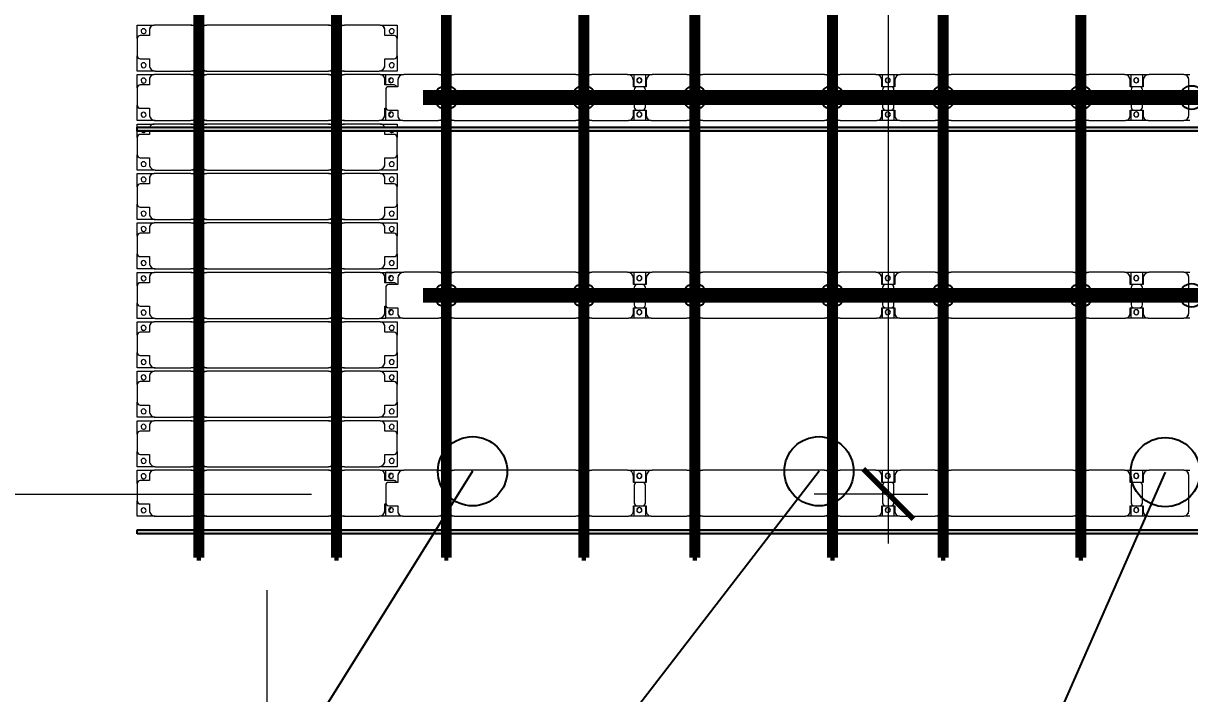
# Model space of a CAD drawing. Header units: millimetres. Extents: x 312848 to 517332, y -142134 to -35114.
# Drawn here: x 323382 to 335165, y -135356 to -128578 of the extents above; entities that cross this region are included whole.
import ezdxf

# ---------------------------------------------------------------- set-up
doc = ezdxf.new("R2010")
doc.units = ezdxf.units.MM
for name, color, linetype, lineweight in [('A-ANNO-DIMS', 211, 'Continuous', 9), ('A-ANNO-DIMS-500', 211, 'Continuous', 9), ('A-GENM', 13, 'Continuous', 9), ('S-BEAM', 12, 'Continuous', 9)]:
    doc.layers.add(name, color=color, linetype=linetype, lineweight=lineweight)
for name, color, linetype in [('GC-BICH NEO', 6, 'Continuous'), ('GC-DAY NEO', 5, 'Continuous'), ('GC-HOP 40x60 GIA CUONG', 1, 'Continuous')]:
    doc.layers.add(name, color=color, linetype=linetype)
doc.styles.add('Trebuchet MS', font='trebuc.ttf', dxfattribs={"width": 0.8, "height": 1500})
doc.dimstyles.new('Arc_Length_-_3mm_Trebuchet_MS_3', dxfattribs={"dimscale": 304.8, "dimtxt": 1546.42636, "dimasz": 1.64042, "dimexe": 2.46063, "dimexo": 2.46063, "dimgap": 0.492126, "dimtad": 1, "dimdec": 0, "dimrnd": 10, "dimzin": 0, "dimdsep": 46, "dimtxsty": 'Trebuchet MS', "dimblk1": 'OBLIQUE', "dimblk2": 'OBLIQUE', "dimsah": 1, "dimcen": 0.09, "dimdle": 1.64042, "dimazin": 0, "dimtfac": 1, "dimtdec": 4, "dimtix": 1, "dimtmove": 0, "dimatfit": 3, "dimfxl": 1, "dimtvp": 1, "dimtfill": 1, "dimtolj": 1, "dimtzin": 0, "dimarcsym": 2})

# ---------------------------------------------------------------- blocks, each defined once
blk = doc.blocks.new('Dai phao do pin - DẢI PHAO ĐỠ PIN-67477-KHUNG KẾT CẤU BÈ PIN 3')
at = {"layer": 'A-GENM', "color": 7}
for p, q in [((-1312, 242), (-1130, 242)), ((-1312, 137), (-1312, 242)), ((-780, 242), (-1130, 242)), ((-780, 242), (-720, 242)), ((-680, 242), (-620, 242)), ((610, 242), (-620, 242)), ((610, 242), (670, 242)), ((710, 242), (770, 242)), ((1130, 242), (770, 242)), ((1130, 242), (1312, 242)), ((1198, 242), (1380, 242)), ((1198, 118), (1198, 242)), ((1312, 242), (1312, 118)), ((1730, 242), (1380, 242)), ((1730, 242), (1790, 242)), ((1830, 242), (1890, 242)), ((3120, 242), (1890, 242)), ((3120, 242), (3180, 242)), ((3220, 242), (3280, 242)), ((3640, 242), (3280, 242)), ((3640, 242), (3822, 242)), ((3708, 242), (3890, 242)), ((3708, 118), (3708, 242)), ((3822, 242), (3822, 118)), ((4240, 242), (3890, 242)), ((4240, 242), (4300, 242)), ((4340, 242), (4400, 242)), ((5630, 242), (4400, 242)), ((5630, 242), (5690, 242)), ((5730, 242), (5790, 242)), ((6150, 242), (5790, 242)), ((6150, 242), (6332, 242)), ((6218, 242), (6400, 242)), ((6218, 118), (6218, 242)), ((6332, 242), (6332, 118)), ((6750, 242), (6400, 242)), ((6750, 242), (6810, 242)), ((-1190, 118), (-1282, 118)), ((-1190, 182), (-1190, 118)), ((-730, -173), (-730, 192)), ((-670, 192), (-670, -173)), ((660, -173), (660, 192)), ((720, 192), (720, -173)), ((1190, 118), (1190, 182)), ((1282, 118), (1190, 118)), ((1320, 118), (1228, 118)), ((1320, 182), (1320, 118)), ((1780, -173), (1780, 192)), ((1840, 192), (1840, -173)), ((3170, -173), (3170, 192)), ((3230, 192), (3230, -173)), ((3700, 118), (3700, 182)), ((3792, 118), (3700, 118)), ((3830, 118), (3738, 118)), ((3830, 182), (3830, 118)), ((4290, -173), (4290, 192)), ((4350, 192), (4350, -173)), ((5680, -173), (5680, 192)), ((5740, 192), (5740, -173)), ((6210, 118), (6210, 182)), ((6302, 118), (6210, 118)), ((6340, 118), (6248, 118)), ((6340, 182), (6340, 118)), ((6800, -173), (6800, 192)), ((-1312, 88), (-1312, -88)), ((1198, 88), (1198, -88)), ((1312, -88), (1312, 88)), ((3708, 88), (3708, -88)), ((3822, -88), (3822, 88)), ((6218, 88), (6218, -88)), ((6332, -88), (6332, 88)), ((-1312, -223), (-1312, -100)), ((-1140, -223), (-1312, -223)), ((-1282, -118), (-1190, -118)), ((-1190, -118), (-1190, -173)), ((-1140, -223), (-780, -223)), ((-720, -223), (-780, -223)), ((-620, -223), (-680, -223)), ((-620, -223), (610, -223)), ((670, -223), (610, -223)), ((770, -223), (710, -223)), ((770, -223), (1140, -223)), ((1312, -223), (1140, -223)), ((1190, -173), (1190, -118)), ((1190, -118), (1282, -118)), ((1198, -223), (1198, -118)), ((1370, -223), (1198, -223)), ((1228, -118), (1320, -118)), ((1312, -118), (1312, -223)), ((1320, -118), (1320, -173)), ((1370, -223), (1730, -223)), ((1790, -223), (1730, -223)), ((1890, -223), (1830, -223)), ((1890, -223), (3120, -223)), ((3180, -223), (3120, -223)), ((3280, -223), (3220, -223)), ((3280, -223), (3650, -223)), ((3822, -223), (3650, -223)), ((3700, -173), (3700, -118)), ((3700, -118), (3792, -118)), ((3708, -223), (3708, -118)), ((3880, -223), (3708, -223)), ((3738, -118), (3830, -118)), ((3822, -118), (3822, -223)), ((3830, -118), (3830, -173)), ((3880, -223), (4240, -223)), ((4300, -223), (4240, -223)), ((4400, -223), (4340, -223)), ((4400, -223), (5630, -223)), ((5690, -223), (5630, -223)), ((5790, -223), (5730, -223)), ((5790, -223), (6160, -223)), ((6332, -223), (6160, -223)), ((6210, -173), (6210, -118)), ((6210, -118), (6302, -118)), ((6218, -223), (6218, -118)), ((6390, -223), (6218, -223)), ((6248, -118), (6340, -118)), ((6332, -118), (6332, -223)), ((6340, -118), (6340, -173)), ((6390, -223), (6750, -223)), ((6810, -223), (6750, -223))]:
    blk.add_line(p, q, dxfattribs=at)
for centre, radius, start, end in [((-1130, 182), 60, 90, 180), ((-780, 192), 50, 360, 90), ((-620, 192), 50, 90, 180), ((-620, 192), 50, 105, 180), ((610, 192), 50, 360, 90), ((610, 192), 50, 15, 90), ((770, 192), 50, 90, 180), ((1130, 182), 60, 360, 90), ((1380, 182), 60, 90, 180), ((1730, 192), 50, 360, 90), ((1890, 192), 50, 90, 180), ((1890, 192), 50, 105, 180), ((3120, 192), 50, 360, 90), ((3120, 192), 50, 15, 90), ((3280, 192), 50, 90, 180), ((3640, 182), 60, 360, 90), ((3890, 182), 60, 90, 180), ((4240, 192), 50, 360, 90), ((4400, 192), 50, 90, 180), ((4400, 192), 50, 105, 180), ((5630, 192), 50, 360, 90), ((5630, 192), 50, 15, 90), ((5790, 192), 50, 90, 180), ((6150, 182), 60, 0, 90), ((6400, 182), 60, 90, 180), ((6750, 192), 50, 360, 90), ((-1282, 88), 30, 90, 180), ((-1259, 183), 25, 0, 180), ((-1259, 183), 25, 180, 360), ((-1130, 182), 60, 150, 180), ((-780, 192), 50, 360, 45), ((770, 192), 50, 135, 180), ((1130, 182), 60, 360, 30), ((1228, 88), 30, 90, 180), ((1249, 183), 25, 360, 180), ((1249, 183), 25, 180, 0), ((1251, 183), 25, 0, 180), ((1251, 183), 25, 180, 0), ((1282, 88), 30, 360, 90), ((1380, 182), 60, 150, 180), ((1730, 192), 50, 360, 45), ((3280, 192), 50, 139.8292, 180), ((3640, 182), 60, 360, 30), ((3738, 88), 30, 90, 180), ((3759, 183), 25, 360, 180), ((3759, 183), 25, 180, 0), ((3761, 183), 25, 0, 180), ((3761, 183), 25, 180, 0), ((3792, 88), 30, 360, 90), ((3890, 182), 60, 150, 180), ((4240, 192), 50, 360, 45), ((5790, 192), 50, 135, 180), ((6150, 182), 60, 0, 30), ((6248, 88), 30, 90, 180), ((6269, 183), 25, 0, 180), ((6269, 183), 25, 180, 360), ((6271, 183), 25, 0, 180), ((6271, 183), 25, 180, 360), ((6302, 88), 30, 360, 90), ((6400, 182), 60, 150, 180), ((6750, 192), 50, 360, 45), ((-1282, -88), 30, 180, 270), ((-1282, -88), 30, 210, 240), ((1228, -88), 30, 180, 270), ((1282, -88), 30, 270, 360), ((3738, -88), 30, 180, 270), ((3792, -88), 30, 270, 360), ((6248, -88), 30, 180, 270), ((6302, -88), 30, 270, 360), ((-1259, -162), 25, 0, 180), ((-1259, -162), 25, 180, 0), ((-1140, -173), 50, 180, 270), ((-1140, -173), 50, 180, 225), ((-780, -173), 50, 270, 360), ((-780, -173), 50, 315, 360), ((-620, -173), 50, 180, 270), ((-620, -173), 50, 180, 270), ((610, -173), 50, 270, 360), ((610, -173), 50, 285, 360), ((770, -173), 50, 180, 270), ((770, -173), 50, 180, 225), ((1140, -173), 50, 270, 360), ((1140, -173), 50, 315, 360), ((1249, -162), 25, 360, 180), ((1249, -162), 25, 180, 360), ((1251, -162), 25, 0, 180), ((1251, -162), 25, 180, 0), ((1370, -173), 50, 180, 270), ((1370, -173), 50, 180, 225), ((1730, -173), 50, 270, 360), ((1730, -173), 50, 315, 360), ((1890, -173), 50, 180, 270), ((1890, -173), 50, 180, 270), ((3120, -173), 50, 270, 360), ((3120, -173), 50, 285, 360), ((3280, -173), 50, 180, 270), ((3280, -173), 50, 180, 220.1708), ((3650, -173), 50, 270, 360), ((3650, -173), 50, 315, 360), ((3759, -162), 25, 0, 180), ((3759, -162), 25, 180, 0), ((3761, -162), 25, 360, 180), ((3761, -162), 25, 180, 0), ((3880, -173), 50, 180, 270), ((3880, -173), 50, 180, 225), ((4240, -173), 50, 270, 360), ((4240, -173), 50, 315, 360), ((4400, -173), 50, 180, 270), ((4400, -173), 50, 180, 270), ((5630, -173), 50, 270, 360), ((5630, -173), 50, 285, 360), ((5790, -173), 50, 180, 270), ((5790, -173), 50, 180, 225), ((6160, -173), 50, 270, 360), ((6160, -173), 50, 315, 360), ((6269, -162), 25, 360, 180), ((6269, -162), 25, 180, 0), ((6271, -162), 25, 0, 180), ((6271, -162), 25, 180, 0), ((6390, -173), 50, 180, 270), ((6390, -173), 50, 180, 225), ((6750, -173), 50, 270, 360), ((6750, -173), 50, 315, 360)]:
    blk.add_arc(centre, radius, start, end, dxfattribs=at)
blk = doc.blocks.new('Dai phao do pin - DẢI PHAO ĐỠ PIN-V1-KHUNG KẾT CẤU BÈ PIN 3')
at = {"layer": 'A-GENM', "color": 7}
for p, q in [((-1312, 242), (-1130, 242)), ((-1312, 137), (-1312, 242)), ((-780, 242), (-1130, 242)), ((-780, 242), (-720, 242)), ((-680, 242), (-620, 242)), ((610, 242), (-620, 242)), ((610, 242), (670, 242)), ((710, 242), (770, 242)), ((1130, 242), (770, 242)), ((1130, 242), (1312, 242)), ((1198, 242), (1380, 242)), ((1198, 118), (1198, 242)), ((1312, 242), (1312, 118)), ((1730, 242), (1380, 242)), ((1730, 242), (1790, 242)), ((1830, 242), (1890, 242)), ((3120, 242), (1890, 242)), ((3120, 242), (3180, 242)), ((3220, 242), (3280, 242)), ((3640, 242), (3280, 242)), ((3640, 242), (3822, 242)), ((3708, 242), (3890, 242)), ((3708, 118), (3708, 242)), ((3822, 242), (3822, 118)), ((4240, 242), (3890, 242)), ((4240, 242), (4300, 242)), ((4340, 242), (4400, 242)), ((5630, 242), (4400, 242)), ((5630, 242), (5690, 242)), ((5730, 242), (5790, 242)), ((6150, 242), (5790, 242)), ((6150, 242), (6332, 242)), ((6218, 242), (6400, 242)), ((6218, 118), (6218, 242)), ((6332, 242), (6332, 118)), ((6750, 242), (6400, 242)), ((6750, 242), (6810, 242)), ((-1190, 118), (-1282, 118)), ((-1190, 182), (-1190, 118)), ((-730, -173), (-730, 192)), ((-670, 192), (-670, -173)), ((660, -173), (660, 192)), ((720, 192), (720, -173)), ((1190, 118), (1190, 182)), ((1282, 118), (1190, 118)), ((1320, 118), (1228, 118)), ((1320, 182), (1320, 118)), ((1780, -173), (1780, 192)), ((1840, 192), (1840, -173)), ((3170, -173), (3170, 192)), ((3230, 192), (3230, -173)), ((3700, 118), (3700, 182)), ((3792, 118), (3700, 118)), ((3830, 118), (3738, 118)), ((3830, 182), (3830, 118)), ((4290, -173), (4290, 192)), ((4350, 192), (4350, -173)), ((5680, -173), (5680, 192)), ((5740, 192), (5740, -173)), ((6210, 118), (6210, 182)), ((6302, 118), (6210, 118)), ((6340, 118), (6248, 118)), ((6340, 182), (6340, 118)), ((6800, -173), (6800, 192)), ((-1312, 88), (-1312, -88)), ((1198, 88), (1198, -88)), ((1312, -88), (1312, 88)), ((3708, 88), (3708, -88)), ((3822, -88), (3822, 88)), ((6218, 88), (6218, -88)), ((6332, -88), (6332, 88)), ((-1312, -223), (-1312, -100)), ((-1140, -223), (-1312, -223)), ((-1282, -118), (-1190, -118)), ((-1190, -118), (-1190, -173)), ((-1140, -223), (-780, -223)), ((-720, -223), (-780, -223)), ((-620, -223), (-680, -223)), ((-620, -223), (610, -223)), ((670, -223), (610, -223)), ((770, -223), (710, -223)), ((770, -223), (1140, -223)), ((1312, -223), (1140, -223)), ((1190, -173), (1190, -118)), ((1190, -118), (1282, -118)), ((1198, -223), (1198, -118)), ((1370, -223), (1198, -223)), ((1228, -118), (1320, -118)), ((1312, -118), (1312, -223)), ((1320, -118), (1320, -173)), ((1370, -223), (1730, -223)), ((1790, -223), (1730, -223)), ((1890, -223), (1830, -223)), ((1890, -223), (3120, -223)), ((3180, -223), (3120, -223)), ((3280, -223), (3220, -223)), ((3280, -223), (3650, -223)), ((3822, -223), (3650, -223)), ((3700, -173), (3700, -118)), ((3700, -118), (3792, -118)), ((3708, -223), (3708, -118)), ((3880, -223), (3708, -223)), ((3738, -118), (3830, -118)), ((3822, -118), (3822, -223)), ((3830, -118), (3830, -173)), ((3880, -223), (4240, -223)), ((4300, -223), (4240, -223)), ((4400, -223), (4340, -223)), ((4400, -223), (5630, -223)), ((5690, -223), (5630, -223)), ((5790, -223), (5730, -223)), ((5790, -223), (6160, -223)), ((6332, -223), (6160, -223)), ((6210, -173), (6210, -118)), ((6210, -118), (6302, -118)), ((6218, -223), (6218, -118)), ((6390, -223), (6218, -223)), ((6248, -118), (6340, -118)), ((6332, -118), (6332, -223)), ((6340, -118), (6340, -173)), ((6390, -223), (6750, -223)), ((6810, -223), (6750, -223))]:
    blk.add_line(p, q, dxfattribs=at)
for centre, radius, start, end in [((-1130, 182), 60, 90, 180), ((-780, 192), 50, 360, 90), ((-620, 192), 50, 90, 180), ((-620, 192), 50, 105, 180), ((610, 192), 50, 360, 90), ((610, 192), 50, 15, 90), ((770, 192), 50, 90, 180), ((1130, 182), 60, 360, 90), ((1380, 182), 60, 90, 180), ((1730, 192), 50, 360, 90), ((1890, 192), 50, 90, 180), ((1890, 192), 50, 105, 180), ((3120, 192), 50, 360, 90), ((3120, 192), 50, 15, 90), ((3280, 192), 50, 90, 180), ((3640, 182), 60, 360, 90), ((3890, 182), 60, 90, 180), ((4240, 192), 50, 360, 90), ((4400, 192), 50, 90, 180), ((4400, 192), 50, 105, 180), ((5630, 192), 50, 360, 90), ((5630, 192), 50, 15, 90), ((5790, 192), 50, 90, 180), ((6150, 182), 60, 0, 90), ((6400, 182), 60, 90, 180), ((6750, 192), 50, 360, 90), ((-1282, 88), 30, 90, 180), ((-1259, 183), 25, 0, 180), ((-1259, 183), 25, 180, 360), ((-1130, 182), 60, 150, 180), ((-780, 192), 50, 360, 45), ((770, 192), 50, 135, 180), ((1130, 182), 60, 360, 30), ((1228, 88), 30, 90, 180), ((1249, 183), 25, 360, 180), ((1249, 183), 25, 180, 0), ((1251, 183), 25, 0, 180), ((1251, 183), 25, 180, 0), ((1282, 88), 30, 360, 90), ((1380, 182), 60, 150, 180), ((1730, 192), 50, 360, 45), ((3280, 192), 50, 139.8292, 180), ((3640, 182), 60, 360, 30), ((3738, 88), 30, 90, 180), ((3759, 183), 25, 360, 180), ((3759, 183), 25, 180, 0), ((3761, 183), 25, 0, 180), ((3761, 183), 25, 180, 0), ((3792, 88), 30, 360, 90), ((3890, 182), 60, 150, 180), ((4240, 192), 50, 360, 45), ((5790, 192), 50, 135, 180), ((6150, 182), 60, 0, 30), ((6248, 88), 30, 90, 180), ((6269, 183), 25, 0, 180), ((6269, 183), 25, 180, 360), ((6271, 183), 25, 0, 180), ((6271, 183), 25, 180, 360), ((6302, 88), 30, 360, 90), ((6400, 182), 60, 150, 180), ((6750, 192), 50, 360, 45), ((-1282, -88), 30, 180, 270), ((-1282, -88), 30, 210, 240), ((1228, -88), 30, 180, 270), ((1282, -88), 30, 270, 360), ((3738, -88), 30, 180, 270), ((3792, -88), 30, 270, 360), ((6248, -88), 30, 180, 270), ((6302, -88), 30, 270, 360), ((-1259, -162), 25, 0, 180), ((-1259, -162), 25, 180, 0), ((-1140, -173), 50, 180, 270), ((-1140, -173), 50, 180, 225), ((-780, -173), 50, 270, 360), ((-780, -173), 50, 315, 360), ((-620, -173), 50, 180, 270), ((-620, -173), 50, 180, 270), ((610, -173), 50, 270, 360), ((610, -173), 50, 285, 360), ((770, -173), 50, 180, 270), ((770, -173), 50, 180, 225), ((1140, -173), 50, 270, 360), ((1140, -173), 50, 315, 360), ((1249, -162), 25, 360, 180), ((1249, -162), 25, 180, 360), ((1251, -162), 25, 0, 180), ((1251, -162), 25, 180, 0), ((1370, -173), 50, 180, 270), ((1370, -173), 50, 180, 225), ((1730, -173), 50, 270, 360), ((1730, -173), 50, 315, 360), ((1890, -173), 50, 180, 270), ((1890, -173), 50, 180, 270), ((3120, -173), 50, 270, 360), ((3120, -173), 50, 285, 360), ((3280, -173), 50, 180, 270), ((3280, -173), 50, 180, 220.1708), ((3650, -173), 50, 270, 360), ((3650, -173), 50, 315, 360), ((3759, -162), 25, 0, 180), ((3759, -162), 25, 180, 0), ((3761, -162), 25, 360, 180), ((3761, -162), 25, 180, 0), ((3880, -173), 50, 180, 270), ((3880, -173), 50, 180, 225), ((4240, -173), 50, 270, 360), ((4240, -173), 50, 315, 360), ((4400, -173), 50, 180, 270), ((4400, -173), 50, 180, 270), ((5630, -173), 50, 270, 360), ((5630, -173), 50, 285, 360), ((5790, -173), 50, 180, 270), ((5790, -173), 50, 180, 225), ((6160, -173), 50, 270, 360), ((6160, -173), 50, 315, 360), ((6269, -162), 25, 360, 180), ((6269, -162), 25, 180, 0), ((6271, -162), 25, 0, 180), ((6271, -162), 25, 180, 0), ((6390, -173), 50, 180, 270), ((6390, -173), 50, 180, 225), ((6750, -173), 50, 270, 360), ((6750, -173), 50, 315, 360)]:
    blk.add_arc(centre, radius, start, end, dxfattribs=at)
blk = doc.blocks.new('Dầm C52 - Dầm C52-66353-KHUNG KẾT CẤU BÈ PIN 3')
at = {"layer": 'S-BEAM', "lineweight": 140}
blk.add_hatch(color=1, dxfattribs=at).paths.add_polyline_path([(-45616, 20), (-45616, -20), (45616, -20), (45616, 20), (-45569, 20)])
at = {"layer": 'S-BEAM', "color": 1, "lineweight": 140}
for p, q in [((-45616, -20), (-45616, 20)), ((-45616, 20), (45616, 20)), ((45616, -20), (-45616, -20))]:
    blk.add_line(p, q, dxfattribs=at)
blk = doc.blocks.new('Dầm C52 - Dầm C52-V13-KHUNG KẾT CẤU BÈ PIN 3')
at = {"layer": 'S-BEAM', "lineweight": 140}
blk.add_hatch(color=1, dxfattribs=at).paths.add_polyline_path([(-45616, 20), (-45616, -20), (45616, -20), (45616, 20), (-45569, 20)])
at = {"layer": 'S-BEAM', "color": 1, "lineweight": 140}
for p, q in [((-45616, -20), (-45616, 20)), ((-45616, 20), (45616, 20)), ((45616, -20), (-45616, -20))]:
    blk.add_line(p, q, dxfattribs=at)
blk = doc.blocks.new('Dầm C52 - Hộp 40x60-69326-KHUNG KẾT CẤU BÈ PIN 3')
at = {"layer": 'S-BEAM', "lineweight": 25}
blk.add_hatch(color=4, dxfattribs=at).paths.add_polyline_path([(55975, -20), (55975, 20), (-55975, 20), (-55975, -20), (55936, -20)])
at = {"layer": 'S-BEAM', "color": 4, "lineweight": 25}
for p, q in [((-55975, -20), (-55975, 20)), ((-55975, 20), (55975, 20)), ((55975, -20), (-55975, -20))]:
    blk.add_line(p, q, dxfattribs=at)
blk = doc.blocks.new('Dải phao đi lại kèm đỡ invester - DẢI PHAO ĐI LẠI-68882-KHUNG KẾT CẤU BÈ PIN 3')
at = {"layer": 'A-GENM', "color": 7}
for p, q in [((-242, 1312), (-88, 1312)), ((-242, 1130), (-242, 1312)), ((88, 1312), (-88, 1312)), ((88, 1312), (223, 1312)), ((223, 1312), (223, 1140)), ((258, 1312), (412, 1312)), ((258, 1130), (258, 1312)), ((588, 1312), (412, 1312)), ((588, 1312), (723, 1312)), ((723, 1312), (723, 1140)), ((758, 1312), (912, 1312)), ((758, 1130), (758, 1312)), ((1088, 1312), (912, 1312)), ((1088, 1312), (1223, 1312)), ((1223, 1312), (1223, 1140)), ((1258, 1312), (1412, 1312)), ((1258, 1130), (1258, 1312)), ((1588, 1312), (1412, 1312)), ((1588, 1312), (1723, 1312)), ((1723, 1312), (1723, 1140)), ((1758, 1312), (1912, 1312)), ((1758, 1130), (1758, 1312)), ((2088, 1312), (1912, 1312)), ((2088, 1312), (2223, 1312)), ((2223, 1312), (2223, 1140)), ((2258, 1312), (2412, 1312)), ((2258, 1130), (2258, 1312)), ((2588, 1312), (2412, 1312)), ((2588, 1312), (2723, 1312)), ((2723, 1312), (2723, 1140)), ((2758, 1312), (2912, 1312)), ((2758, 1130), (2758, 1312)), ((3088, 1312), (2912, 1312)), ((3088, 1312), (3223, 1312)), ((3223, 1312), (3223, 1140)), ((3258, 1312), (3412, 1312)), ((3258, 1130), (3258, 1312)), ((3588, 1312), (3412, 1312)), ((3588, 1312), (3651, 1312)), ((3691, 1312), (3723, 1312)), ((3723, 1312), (3723, 1140)), ((3758, 1312), (3912, 1312)), ((3758, 1130), (3758, 1312)), ((4088, 1312), (3912, 1312)), ((4088, 1312), (4223, 1312)), ((4223, 1312), (4223, 1140)), ((4258, 1312), (4412, 1312)), ((4258, 1130), (4258, 1312)), ((4588, 1312), (4412, 1312)), ((4588, 1312), (4723, 1312)), ((4723, 1312), (4723, 1140)), ((-118, 1190), (-182, 1190)), ((-118, 1282), (-118, 1190)), ((118, 1190), (118, 1282)), ((173, 1190), (118, 1190)), ((382, 1190), (318, 1190)), ((382, 1282), (382, 1190)), ((618, 1190), (618, 1282)), ((673, 1190), (618, 1190)), ((882, 1190), (818, 1190)), ((882, 1282), (882, 1190)), ((1118, 1190), (1118, 1282)), ((1173, 1190), (1118, 1190)), ((1382, 1190), (1318, 1190)), ((1382, 1282), (1382, 1190)), ((1618, 1190), (1618, 1282)), ((1673, 1190), (1618, 1190)), ((1882, 1190), (1818, 1190)), ((1882, 1282), (1882, 1190)), ((2118, 1190), (2118, 1282)), ((2173, 1190), (2118, 1190)), ((2382, 1190), (2318, 1190)), ((2382, 1282), (2382, 1190)), ((2618, 1190), (2618, 1282)), ((2673, 1190), (2618, 1190)), ((2882, 1190), (2818, 1190)), ((2882, 1282), (2882, 1190)), ((3118, 1190), (3118, 1282)), ((3173, 1190), (3118, 1190)), ((3382, 1190), (3318, 1190)), ((3382, 1282), (3382, 1190)), ((3618, 1190), (3618, 1282)), ((3651, 1190), (3618, 1190)), ((3882, 1190), (3818, 1190)), ((3882, 1282), (3882, 1190)), ((4118, 1190), (4118, 1282)), ((4173, 1190), (4118, 1190)), ((4382, 1190), (4318, 1190)), ((4382, 1282), (4382, 1190)), ((4618, 1190), (4618, 1282)), ((4673, 1190), (4618, 1190)), ((-242, 1130), (-242, 770)), ((223, 770), (223, 1140)), ((258, 1130), (258, 770)), ((723, 770), (723, 1140)), ((758, 1130), (758, 770)), ((1223, 770), (1223, 1140)), ((1258, 1130), (1258, 770)), ((1723, 770), (1723, 1140)), ((1758, 1130), (1758, 770)), ((2223, 770), (2223, 1140)), ((2258, 1130), (2258, 770)), ((2723, 770), (2723, 1140)), ((2758, 1130), (2758, 770)), ((3223, 770), (3223, 1140)), ((3258, 1130), (3258, 770)), ((3723, 770), (3723, 1140)), ((3758, 1130), (3758, 770)), ((4223, 770), (4223, 1140)), ((4258, 1130), (4258, 770)), ((4723, 770), (4723, 1140)), ((-242, 710), (-242, 770)), ((-192, 720), (173, 720)), ((223, 770), (223, 710)), ((258, 710), (258, 770)), ((308, 720), (673, 720)), ((723, 770), (723, 710)), ((758, 710), (758, 770)), ((808, 720), (1173, 720)), ((1223, 770), (1223, 710)), ((1258, 710), (1258, 770)), ((1308, 720), (1673, 720)), ((1723, 770), (1723, 710)), ((1758, 710), (1758, 770)), ((1808, 720), (2173, 720)), ((2223, 770), (2223, 710)), ((2258, 710), (2258, 770)), ((2308, 720), (2673, 720)), ((2723, 770), (2723, 710)), ((2758, 710), (2758, 770)), ((2808, 720), (3173, 720)), ((3223, 770), (3223, 710)), ((3258, 710), (3258, 770)), ((3308, 720), (3651, 720)), ((3723, 770), (3723, 710)), ((3758, 710), (3758, 770)), ((3808, 720), (4173, 720)), ((4223, 770), (4223, 710)), ((4258, 710), (4258, 770)), ((4308, 720), (4673, 720)), ((4723, 770), (4723, 710)), ((-242, 610), (-242, 670)), ((-242, 610), (-242, -620)), ((173, 660), (-192, 660)), ((223, 670), (223, 610)), ((223, -620), (223, 610)), ((258, 610), (258, 670)), ((258, 610), (258, -620)), ((673, 660), (308, 660)), ((723, 670), (723, 610)), ((723, -620), (723, 610)), ((758, 610), (758, 670)), ((758, 610), (758, -620)), ((1173, 660), (808, 660)), ((1223, 670), (1223, 610)), ((1223, -620), (1223, 610)), ((1258, 610), (1258, 670)), ((1258, 610), (1258, -620)), ((1673, 660), (1308, 660)), ((1723, 670), (1723, 610)), ((1723, -620), (1723, 610)), ((1758, 610), (1758, 670)), ((1758, 610), (1758, -620)), ((2173, 660), (1808, 660)), ((2223, 670), (2223, 610)), ((2223, -620), (2223, 610)), ((2258, 610), (2258, 670)), ((2258, 610), (2258, -620)), ((2673, 660), (2308, 660)), ((2723, 670), (2723, 610)), ((2723, -620), (2723, 610)), ((2758, 610), (2758, 670)), ((2758, 610), (2758, -620)), ((3173, 660), (2808, 660)), ((3223, 670), (3223, 610)), ((3223, -620), (3223, 610)), ((3258, 610), (3258, 670)), ((3258, 610), (3258, -620)), ((3651, 660), (3308, 660)), ((3723, 670), (3723, 610)), ((3723, -620), (3723, 610)), ((3758, 610), (3758, 670)), ((3758, 610), (3758, -620)), ((4173, 660), (3808, 660)), ((4223, 670), (4223, 610)), ((4223, -620), (4223, 610)), ((4258, 610), (4258, 670)), ((4258, 610), (4258, -620)), ((4673, 660), (4308, 660)), ((4723, 670), (4723, 610)), ((4723, -620), (4723, 610)), ((-242, -680), (-242, -620)), ((-192, -670), (173, -670)), ((223, -620), (223, -680)), ((258, -680), (258, -620)), ((308, -670), (673, -670)), ((723, -620), (723, -680)), ((758, -680), (758, -620)), ((808, -670), (1173, -670)), ((1223, -620), (1223, -680)), ((1258, -680), (1258, -620)), ((1308, -670), (1673, -670)), ((1723, -620), (1723, -680)), ((1758, -680), (1758, -620)), ((1808, -670), (2173, -670)), ((2223, -620), (2223, -680)), ((2258, -680), (2258, -620)), ((2308, -670), (2673, -670)), ((2723, -620), (2723, -680)), ((2758, -680), (2758, -620)), ((2808, -670), (3173, -670)), ((3223, -620), (3223, -680)), ((3258, -680), (3258, -620)), ((3308, -670), (3651, -670)), ((3723, -620), (3723, -680)), ((3758, -680), (3758, -620)), ((3808, -670), (4173, -670)), ((4223, -620), (4223, -680)), ((4258, -680), (4258, -620)), ((4308, -670), (4673, -670)), ((4723, -620), (4723, -680)), ((-242, -780), (-242, -720)), ((-242, -780), (-242, -1130)), ((173, -730), (-192, -730)), ((223, -720), (223, -780)), ((223, -1140), (223, -780)), ((258, -780), (258, -720)), ((258, -780), (258, -1130)), ((673, -730), (308, -730)), ((723, -720), (723, -780)), ((723, -1140), (723, -780)), ((758, -780), (758, -720)), ((758, -780), (758, -1130)), ((1173, -730), (808, -730)), ((1223, -720), (1223, -780)), ((1223, -1140), (1223, -780)), ((1258, -780), (1258, -720)), ((1258, -780), (1258, -1130)), ((1673, -730), (1308, -730)), ((1723, -720), (1723, -780)), ((1723, -1140), (1723, -780)), ((1758, -780), (1758, -720)), ((1758, -780), (1758, -1130)), ((2173, -730), (1808, -730)), ((2223, -720), (2223, -780)), ((2223, -1140), (2223, -780)), ((2258, -780), (2258, -720)), ((2258, -780), (2258, -1130)), ((2673, -730), (2308, -730)), ((2723, -720), (2723, -780)), ((2723, -1140), (2723, -780)), ((2758, -780), (2758, -720)), ((2758, -780), (2758, -1130)), ((3173, -730), (2808, -730)), ((3223, -720), (3223, -780)), ((3223, -1140), (3223, -780)), ((3258, -780), (3258, -720)), ((3258, -780), (3258, -1130)), ((3651, -730), (3308, -730)), ((3723, -720), (3723, -780)), ((3723, -1140), (3723, -780)), ((3758, -780), (3758, -720)), ((3758, -780), (3758, -1130)), ((4173, -730), (3808, -730)), ((4223, -720), (4223, -780)), ((4223, -1140), (4223, -780)), ((4258, -780), (4258, -720)), ((4258, -780), (4258, -1130)), ((4673, -730), (4308, -730)), ((4723, -720), (4723, -780)), ((4723, -1140), (4723, -780)), ((-242, -1199), (-242, -1130)), ((223, -1140), (223, -1312)), ((258, -1312), (258, -1130)), ((723, -1140), (723, -1312)), ((758, -1312), (758, -1130)), ((1223, -1140), (1223, -1312)), ((1258, -1312), (1258, -1130)), ((1723, -1140), (1723, -1312)), ((1758, -1199), (1758, -1130)), ((2223, -1140), (2223, -1312)), ((2258, -1312), (2258, -1130)), ((2723, -1140), (2723, -1312)), ((2758, -1312), (2758, -1130)), ((3223, -1140), (3223, -1312)), ((3258, -1312), (3258, -1130)), ((3723, -1140), (3723, -1312)), ((3758, -1199), (3758, -1130)), ((4223, -1140), (4223, -1312)), ((4258, -1312), (4258, -1130)), ((4723, -1140), (4723, -1312)), ((-182, -1190), (-118, -1190)), ((-118, -1190), (-118, -1204)), ((118, -1282), (118, -1190)), ((118, -1190), (173, -1190)), ((318, -1190), (382, -1190)), ((382, -1190), (382, -1282)), ((618, -1282), (618, -1190)), ((618, -1190), (673, -1190)), ((818, -1190), (882, -1190)), ((882, -1190), (882, -1282)), ((1118, -1282), (1118, -1190)), ((1118, -1190), (1173, -1190)), ((1318, -1190), (1382, -1190)), ((1382, -1190), (1382, -1282)), ((1618, -1282), (1618, -1190)), ((1618, -1190), (1673, -1190)), ((1818, -1190), (1882, -1190)), ((1882, -1190), (1882, -1204)), ((2118, -1282), (2118, -1190)), ((2118, -1190), (2173, -1190)), ((2318, -1190), (2382, -1190)), ((2382, -1190), (2382, -1282)), ((2618, -1282), (2618, -1190)), ((2618, -1190), (2673, -1190)), ((2818, -1190), (2882, -1190)), ((2882, -1190), (2882, -1282)), ((3118, -1282), (3118, -1190)), ((3118, -1190), (3173, -1190)), ((3318, -1190), (3382, -1190)), ((3382, -1190), (3382, -1282)), ((3618, -1282), (3618, -1190)), ((3618, -1190), (3651, -1190)), ((3818, -1190), (3882, -1190)), ((3882, -1190), (3882, -1204)), ((4118, -1282), (4118, -1190)), ((4118, -1190), (4173, -1190)), ((4318, -1190), (4382, -1190)), ((4382, -1190), (4382, -1282)), ((4618, -1282), (4618, -1190)), ((4618, -1190), (4673, -1190)), ((412, -1312), (258, -1312)), ((412, -1312), (588, -1312)), ((723, -1312), (588, -1312)), ((912, -1312), (758, -1312)), ((912, -1312), (1088, -1312)), ((1223, -1312), (1088, -1312)), ((1412, -1312), (1258, -1312)), ((1412, -1312), (1588, -1312)), ((1723, -1312), (1588, -1312)), ((2412, -1312), (2258, -1312)), ((2412, -1312), (2588, -1312)), ((2723, -1312), (2588, -1312)), ((2912, -1312), (2758, -1312)), ((2912, -1312), (3088, -1312)), ((3223, -1312), (3088, -1312)), ((3412, -1312), (3258, -1312)), ((3412, -1312), (3588, -1312)), ((3651, -1312), (3588, -1312)), ((3723, -1312), (3691, -1312)), ((4412, -1312), (4258, -1312)), ((4412, -1312), (4588, -1312)), ((4723, -1312), (4588, -1312))]:
    blk.add_line(p, q, dxfattribs=at)
for centre, radius, start, end in [((-88, 1282), 30, 90, 180), ((-88, 1282), 30, 90, 150), ((88, 1282), 30, 360, 90), ((88, 1282), 30, 30, 90), ((412, 1282), 30, 90, 180), ((412, 1282), 30, 90, 150), ((588, 1282), 30, 360, 90), ((588, 1282), 30, 30, 90), ((912, 1282), 30, 90, 180), ((912, 1282), 30, 90, 150), ((1088, 1282), 30, 360, 90), ((1088, 1282), 30, 30, 90), ((1412, 1282), 30, 90, 180), ((1412, 1282), 30, 90, 150), ((1588, 1282), 30, 360, 90), ((1588, 1282), 30, 30, 90), ((1912, 1282), 30, 90, 180), ((1912, 1282), 30, 90, 150), ((2088, 1282), 30, 360, 90), ((2088, 1282), 30, 30, 90), ((2412, 1282), 30, 90, 180), ((2412, 1282), 30, 90, 150), ((2588, 1282), 30, 360, 90), ((2588, 1282), 30, 30, 90), ((2912, 1282), 30, 90, 180), ((2912, 1282), 30, 90, 150), ((3088, 1282), 30, 360, 90), ((3088, 1282), 30, 30, 90), ((3412, 1282), 30, 90, 180), ((3412, 1282), 30, 90, 150), ((3588, 1282), 30, 360, 90), ((3588, 1282), 30, 30, 90), ((3912, 1282), 30, 90, 180), ((3912, 1282), 30, 90, 150), ((4088, 1282), 30, 360, 90), ((4088, 1282), 30, 30, 90), ((4412, 1282), 30, 90, 180), ((4412, 1282), 30, 90, 150), ((4588, 1282), 30, 360, 90), ((4588, 1282), 30, 30, 90), ((-182, 1130), 60, 90, 180), ((-182, 1130), 60, 90, 120), ((-183, 1249), 25, 90, 270), ((-183, 1249), 25, 270, 90), ((162, 1249), 25, 90, 270), ((162, 1249), 25, 180, 195), ((162, 1249), 25, 270, 90), ((173, 1140), 50, 360, 90), ((173, 1140), 50, 45, 90), ((318, 1130), 60, 90, 180), ((318, 1130), 60, 90, 120), ((317, 1249), 25, 90, 270), ((317, 1249), 25, 270, 90), ((662, 1249), 25, 90, 270), ((662, 1249), 25, 180, 195), ((662, 1249), 25, 270, 90), ((673, 1140), 50, 0, 90), ((673, 1140), 50, 45, 90), ((818, 1130), 60, 90, 180), ((818, 1130), 60, 90, 120), ((817, 1249), 25, 90, 270), ((817, 1249), 25, 270, 90), ((1162, 1249), 25, 90, 270), ((1162, 1249), 25, 180, 195), ((1162, 1249), 25, 270, 90), ((1173, 1140), 50, 0, 90), ((1173, 1140), 50, 45, 90), ((1318, 1130), 60, 90, 180), ((1318, 1130), 60, 90, 120), ((1317, 1249), 25, 90, 270), ((1317, 1249), 25, 270, 90), ((1662, 1249), 25, 90, 270), ((1662, 1249), 25, 180, 195), ((1662, 1249), 25, 270, 90), ((1673, 1140), 50, 0, 90), ((1673, 1140), 50, 45, 90), ((1818, 1130), 60, 90, 180), ((1818, 1130), 60, 90, 120), ((1817, 1249), 25, 90, 270), ((1817, 1249), 25, 270, 90), ((2162, 1249), 25, 90, 270), ((2162, 1249), 25, 180, 195), ((2162, 1249), 25, 270, 90), ((2173, 1140), 50, 0, 90), ((2173, 1140), 50, 45, 90), ((2318, 1130), 60, 90, 180), ((2318, 1130), 60, 90, 120), ((2317, 1249), 25, 90, 270), ((2317, 1249), 25, 270, 90), ((2662, 1249), 25, 90, 270), ((2662, 1249), 25, 180, 195), ((2662, 1249), 25, 270, 90), ((2673, 1140), 50, 0, 90), ((2673, 1140), 50, 45, 90), ((2818, 1130), 60, 90, 180), ((2818, 1130), 60, 90, 120), ((2817, 1249), 25, 90, 270), ((2817, 1249), 25, 270, 90), ((3162, 1249), 25, 90, 270), ((3162, 1249), 25, 180, 195), ((3162, 1249), 25, 270, 90), ((3173, 1140), 50, 0, 90), ((3173, 1140), 50, 45, 90), ((3318, 1130), 60, 90, 180), ((3318, 1130), 60, 90, 120), ((3317, 1249), 25, 90, 270), ((3317, 1249), 25, 270, 90), ((3662, 1249), 25, 120, 240), ((3662, 1249), 25, 180, 195), ((3673, 1140), 50, 0, 68.9238), ((3673, 1140), 50, 45, 68.9238), ((3818, 1130), 60, 90, 180), ((3818, 1130), 60, 90, 120), ((3817, 1249), 25, 90, 270), ((3817, 1249), 25, 270, 90), ((4162, 1249), 25, 90, 270), ((4162, 1249), 25, 180, 195), ((4162, 1249), 25, 270, 90), ((4173, 1140), 50, 0, 90), ((4173, 1140), 50, 45, 90), ((4318, 1130), 60, 90, 180), ((4318, 1130), 60, 90, 120), ((4317, 1249), 25, 90, 270), ((4317, 1249), 25, 270, 90), ((4662, 1249), 25, 90, 270), ((4662, 1249), 25, 180, 195), ((4662, 1249), 25, 270, 90), ((4673, 1140), 50, 0, 90), ((4673, 1140), 50, 45, 90), ((-192, 770), 50, 180, 270), ((-192, 770), 50, 225, 270), ((173, 770), 50, 270, 0), ((173, 770), 50, 270, 315), ((308, 770), 50, 180, 270), ((308, 770), 50, 225, 270), ((673, 770), 50, 270, 0), ((673, 770), 50, 270, 315), ((808, 770), 50, 180, 270), ((808, 770), 50, 225, 270), ((1173, 770), 50, 270, 0), ((1173, 770), 50, 270, 315), ((1308, 770), 50, 180, 270), ((1308, 770), 50, 225, 270), ((1673, 770), 50, 270, 0), ((1673, 770), 50, 270, 315), ((1808, 770), 50, 180, 270), ((1808, 770), 50, 225, 270), ((2173, 770), 50, 270, 0), ((2173, 770), 50, 270, 315), ((2308, 770), 50, 180, 270), ((2308, 770), 50, 225, 270), ((2673, 770), 50, 270, 360), ((2673, 770), 50, 270, 315), ((2808, 770), 50, 180, 270), ((2808, 770), 50, 225, 270), ((3173, 770), 50, 270, 360), ((3173, 770), 50, 270, 315), ((3308, 770), 50, 180, 270), ((3308, 770), 50, 225, 270), ((3673, 770), 50, 291.0762, 0), ((3673, 770), 50, 291.0762, 315), ((3808, 770), 50, 180, 270), ((3808, 770), 50, 225, 270), ((4173, 770), 50, 270, 360), ((4173, 770), 50, 270, 315), ((4308, 770), 50, 180, 270), ((4308, 770), 50, 225, 270), ((4673, 770), 50, 270, 0), ((4673, 770), 50, 270, 315), ((-192, 610), 50, 90, 180), ((-192, 610), 50, 105, 180), ((173, 610), 50, 360, 90), ((173, 610), 50, 15, 90), ((308, 610), 50, 90, 180), ((308, 610), 50, 105, 180), ((673, 610), 50, 360, 90), ((673, 610), 50, 15, 90), ((808, 610), 50, 90, 180), ((808, 610), 50, 105, 180), ((1173, 610), 50, 360, 90), ((1173, 610), 50, 15, 90), ((1308, 610), 50, 90, 180), ((1308, 610), 50, 105, 180), ((1673, 610), 50, 360, 90), ((1673, 610), 50, 15, 90), ((1808, 610), 50, 90, 180), ((1808, 610), 50, 105, 180), ((2173, 610), 50, 360, 90), ((2173, 610), 50, 15, 90), ((2308, 610), 50, 90, 180), ((2308, 610), 50, 105, 180), ((2673, 610), 50, 360, 90), ((2673, 610), 50, 15, 90), ((2808, 610), 50, 90, 180), ((2808, 610), 50, 105, 180), ((3173, 610), 50, 360, 90), ((3173, 610), 50, 15, 90), ((3308, 610), 50, 90, 180), ((3308, 610), 50, 105, 180), ((3673, 610), 50, 360, 68.9238), ((3673, 610), 50, 15, 68.9238), ((3808, 610), 50, 90, 180), ((3808, 610), 50, 105, 180), ((4173, 610), 50, 360, 90), ((4173, 610), 50, 15, 90), ((4308, 610), 50, 90, 180), ((4308, 610), 50, 105, 180), ((4673, 610), 50, 360, 90), ((4673, 610), 50, 15, 90), ((-192, -620), 50, 180, 270), ((-192, -620), 50, 195, 270), ((173, -620), 50, 270, 0), ((173, -620), 50, 270, 0), ((308, -620), 50, 180, 270), ((308, -620), 50, 195, 270), ((673, -620), 50, 270, 0), ((673, -620), 50, 270, 0), ((808, -620), 50, 180, 270), ((808, -620), 50, 195, 270), ((1173, -620), 50, 270, 0), ((1173, -620), 50, 270, 0), ((1308, -620), 50, 180, 270), ((1308, -620), 50, 195, 270), ((1673, -620), 50, 270, 0), ((1673, -620), 50, 270, 0), ((1808, -620), 50, 180, 270), ((1808, -620), 50, 195, 270), ((2173, -620), 50, 270, 0), ((2173, -620), 50, 270, 0), ((2308, -620), 50, 180, 270), ((2308, -620), 50, 195, 270), ((2673, -620), 50, 270, 0), ((2673, -620), 50, 270, 0), ((2808, -620), 50, 180, 270), ((2808, -620), 50, 195, 270), ((3173, -620), 50, 270, 0), ((3173, -620), 50, 270, 0), ((3308, -620), 50, 180, 270), ((3308, -620), 50, 195, 270), ((3673, -620), 50, 291.0762, 0), ((3673, -620), 50, 291.0762, 0), ((3808, -620), 50, 180, 270), ((3808, -620), 50, 195, 270), ((4173, -620), 50, 270, 0), ((4173, -620), 50, 270, 0), ((4308, -620), 50, 180, 270), ((4308, -620), 50, 195, 270), ((4673, -620), 50, 270, 0), ((4673, -620), 50, 270, 0), ((-192, -780), 50, 90, 180), ((-192, -780), 50, 90, 135), ((173, -780), 50, 360, 90), ((173, -780), 50, 45, 90), ((308, -780), 50, 90, 180), ((308, -780), 50, 90, 135), ((673, -780), 50, 360, 90), ((673, -780), 50, 45, 90), ((808, -780), 50, 90, 180), ((808, -780), 50, 90, 135), ((1173, -780), 50, 360, 90), ((1173, -780), 50, 45, 90), ((1308, -780), 50, 90, 180), ((1308, -780), 50, 90, 135), ((1673, -780), 50, 360, 90), ((1673, -780), 50, 45, 90), ((1808, -780), 50, 90, 180), ((1808, -780), 50, 90, 135), ((2173, -780), 50, 360, 90), ((2173, -780), 50, 45, 90), ((2308, -780), 50, 90, 180), ((2308, -780), 50, 90, 135), ((2673, -780), 50, 360, 90), ((2673, -780), 50, 45, 90), ((2808, -780), 50, 90, 180), ((2808, -780), 50, 90, 135), ((3173, -780), 50, 360, 90), ((3173, -780), 50, 45, 90), ((3308, -780), 50, 90, 180), ((3308, -780), 50, 90, 135), ((3673, -780), 50, 360, 68.9238), ((3673, -780), 50, 45, 68.9238), ((3808, -780), 50, 90, 180), ((3808, -780), 50, 90, 135), ((4173, -780), 50, 360, 90), ((4173, -780), 50, 45, 90), ((4308, -780), 50, 90, 180), ((4308, -780), 50, 90, 135), ((4673, -780), 50, 360, 90), ((4673, -780), 50, 45, 90), ((-182, -1130), 60, 180, 270), ((173, -1140), 50, 270, 360), ((173, -1140), 50, 270, 315), ((318, -1130), 60, 180, 270), ((673, -1140), 50, 270, 360), ((673, -1140), 50, 270, 315), ((818, -1130), 60, 180, 270), ((1173, -1140), 50, 270, 360), ((1173, -1140), 50, 270, 315), ((1318, -1130), 60, 180, 270), ((1673, -1140), 50, 270, 360), ((1673, -1140), 50, 270, 315), ((1818, -1130), 60, 180, 270), ((2173, -1140), 50, 270, 360), ((2173, -1140), 50, 270, 315), ((2318, -1130), 60, 180, 270), ((2673, -1140), 50, 270, 360), ((2673, -1140), 50, 270, 315), ((2818, -1130), 60, 180, 270), ((3173, -1140), 50, 270, 360), ((3173, -1140), 50, 270, 315), ((3318, -1130), 60, 180, 270), ((3673, -1140), 50, 291.0762, 360), ((3673, -1140), 50, 291.0762, 315), ((3818, -1130), 60, 180, 270), ((4173, -1140), 50, 270, 360), ((4173, -1140), 50, 270, 315), ((4318, -1130), 60, 180, 270), ((4673, -1140), 50, 270, 360), ((4673, -1140), 50, 270, 315), ((-182, -1130), 60, 240, 270), ((-183, -1259), 25, 90, 135), ((-183, -1259), 25, 360, 90), ((88, -1282), 30, 300, 0), ((162, -1259), 25, 90, 135), ((162, -1259), 25, 0, 90), ((318, -1130), 60, 240, 270), ((317, -1259), 25, 90, 270), ((317, -1259), 25, 270, 90), ((412, -1282), 30, 180, 270), ((588, -1282), 30, 270, 0), ((662, -1259), 25, 90, 270), ((662, -1259), 25, 165, 180), ((662, -1259), 25, 270, 90), ((818, -1130), 60, 240, 270), ((817, -1259), 25, 90, 270), ((817, -1259), 25, 270, 90), ((912, -1282), 30, 180, 270), ((1088, -1282), 30, 270, 0), ((1162, -1259), 25, 90, 270), ((1162, -1259), 25, 165, 180), ((1162, -1259), 25, 270, 90), ((1318, -1130), 60, 240, 270), ((1317, -1259), 25, 90, 270), ((1317, -1259), 25, 270, 90), ((1412, -1282), 30, 180, 270), ((1588, -1282), 30, 270, 0), ((1662, -1259), 25, 90, 270), ((1662, -1259), 25, 165, 180), ((1662, -1259), 25, 270, 90), ((1818, -1130), 60, 240, 270), ((1817, -1259), 25, 90, 135), ((1817, -1259), 25, 0, 90), ((2088, -1282), 30, 300, 0), ((2162, -1259), 25, 90, 135), ((2162, -1259), 25, 0, 90), ((2318, -1130), 60, 240, 270), ((2317, -1259), 25, 90, 270), ((2317, -1259), 25, 270, 90), ((2412, -1282), 30, 180, 270), ((2588, -1282), 30, 270, 0), ((2662, -1259), 25, 90, 270), ((2662, -1259), 25, 165, 180), ((2662, -1259), 25, 270, 90), ((2818, -1130), 60, 240, 270), ((2817, -1259), 25, 90, 270), ((2817, -1259), 25, 270, 90), ((2912, -1282), 30, 180, 270), ((3088, -1282), 30, 270, 360), ((3162, -1259), 25, 90, 270), ((3162, -1259), 25, 165, 180), ((3162, -1259), 25, 270, 90), ((3318, -1130), 60, 240, 270), ((3317, -1259), 25, 90, 270), ((3317, -1259), 25, 270, 90), ((3412, -1282), 30, 180, 270), ((3588, -1282), 30, 270, 0), ((3662, -1259), 25, 120, 240), ((3662, -1259), 25, 165, 180), ((3818, -1130), 60, 240, 270), ((3817, -1259), 25, 90, 135), ((3817, -1259), 25, 0, 90), ((4088, -1282), 30, 300, 0), ((4162, -1259), 25, 90, 135), ((4162, -1259), 25, 0, 90), ((4318, -1130), 60, 240, 270), ((4317, -1259), 25, 90, 270), ((4317, -1259), 25, 270, 90), ((4412, -1282), 30, 180, 270), ((4588, -1282), 30, 270, 0), ((4662, -1259), 25, 90, 270), ((4662, -1259), 25, 165, 180), ((4662, -1259), 25, 270, 90), ((412, -1282), 30, 210, 270), ((588, -1282), 30, 270, 330), ((912, -1282), 30, 210, 270), ((1088, -1282), 30, 270, 330), ((1412, -1282), 30, 210, 270), ((1588, -1282), 30, 270, 330), ((2412, -1282), 30, 210, 270), ((2588, -1282), 30, 270, 330), ((2912, -1282), 30, 210, 270), ((3088, -1282), 30, 270, 330), ((3412, -1282), 30, 210, 270), ((3588, -1282), 30, 270, 330), ((4412, -1282), 30, 210, 270), ((4588, -1282), 30, 270, 330)]:
    blk.add_arc(centre, radius, start, end, dxfattribs=at)
blk = doc.blocks.new('be pin 3_rvt-1-KHUNG KẾT CẤU BÈ PIN 3')
at = {"layer": 'A-GENM', "color": 4, "lineweight": 25, "rotation": 90.00000000000026}
blk.add_blockref('Dải phao đi lại kèm đỡ invester - DẢI PHAO ĐI LẠI-68882-KHUNG KẾT CẤU BÈ PIN 3', (325845, -133319), dxfattribs=at)
at = {"layer": 'A-GENM', "color": 4, "lineweight": 25}
for name, p in [('Dai phao do pin - DẢI PHAO ĐỠ PIN-67477-KHUNG KẾT CẤU BÈ PIN 3', (328355, -129337)), ('Dai phao do pin - DẢI PHAO ĐỠ PIN-V1-KHUNG KẾT CẤU BÈ PIN 3', (328355, -131337)), ('Dai phao do pin - DẢI PHAO ĐỠ PIN-67477-KHUNG KẾT CẤU BÈ PIN 3', (328355, -133337))]:
    blk.add_blockref(name, p, dxfattribs=at)
at = {"layer": 'S-BEAM', "color": 4, "lineweight": 25, "rotation": 89.99999999999962}
for name, p in [('Dầm C52 - Dầm C52-66353-KHUNG KẾT CẤU BÈ PIN 3', (325155, -88364)), ('Dầm C52 - Dầm C52-V13-KHUNG KẾT CẤU BÈ PIN 3', (326545, -88364)), ('Dầm C52 - Dầm C52-66353-KHUNG KẾT CẤU BÈ PIN 3', (327655, -88364)), ('Dầm C52 - Dầm C52-V13-KHUNG KẾT CẤU BÈ PIN 3', (329045, -88364)), ('Dầm C52 - Dầm C52-V13-KHUNG KẾT CẤU BÈ PIN 3', (330165, -88364)), ('Dầm C52 - Dầm C52-V13-KHUNG KẾT CẤU BÈ PIN 3', (331555, -88364)), ('Dầm C52 - Dầm C52-V13-KHUNG KẾT CẤU BÈ PIN 3', (332675, -88364)), ('Dầm C52 - Dầm C52-V13-KHUNG KẾT CẤU BÈ PIN 3', (334065, -88364))]:
    blk.add_blockref(name, p, dxfattribs=at)
at = {"layer": 'S-BEAM', "color": 4, "lineweight": 25}
for p in [(380508, -129647), (380508, -133719)]:
    blk.add_blockref('Dầm C52 - Hộp 40x60-69326-KHUNG KẾT CẤU BÈ PIN 3', p, dxfattribs=at)
blk = doc.blocks.new('DIMBLOCK1-KHUNG KẾT CẤU BÈ PIN 3')
at = {"layer": 'A-ANNO-DIMS-500', "transparency": 16777216}
for p, q in [((315292, -133837), (315292, -42837)), ((315292, -43337), (314542, -43337)), ((315292, -43337), (326293, -43337)), ((315292, -133337), (314542, -133337)), ((315292, -133337), (326293, -133337))]:
    blk.add_line(p, q, dxfattribs=at)
at = {"layer": 'A-ANNO-DIMS-500', "lineweight": 70, "transparency": 16777216}
for p, q in [((315292, -43337), (315042, -43087)), ((315292, -43337), (315542, -43587)), ((315292, -133337), (315042, -133087)), ((315292, -133337), (315542, -133587))]:
    blk.add_line(p, q, dxfattribs=at)
at = {"layer": 'A-ANNO-DIMS-500', "color": 0, "transparency": 16777216, "insert": (313223, -90303), "char_height": 1500, "width": 4717.91, "attachment_point": 1, "rotation": 90, "line_spacing_factor": 1.048425, "style": 'Trebuchet MS', "bg_fill": 3, "box_fill_scale": 1.25, "bg_fill_color": 256, "bg_fill_true_color": 13158600, "bg_fill_transparency": 0}
blk.add_mtext('90000', dxfattribs=at)
blk = doc.blocks.new('_Oblique')
at = {"color": 0, "linetype": 'ByBlock', "lineweight": -2}
blk.add_line((-0.5, -0.5), (0.5, 0.5), dxfattribs=at)
blk = doc.blocks.new('DIMBLOCK3-KHUNG KẾT CẤU BÈ PIN 3')
at = {"layer": 'A-ANNO-DIMS-500', "transparency": 16777216}
for p, q in [((325845, -137495), (325845, -134310)), ((398625, -137495), (398625, -134310)), ((398625, -137495), (325345, -137495)), ((325845, -137495), (325845, -138245)), ((398625, -137495), (398625, -138245))]:
    blk.add_line(p, q, dxfattribs=at)
at = {"layer": 'A-ANNO-DIMS-500', "lineweight": 70, "transparency": 16777216}
for p, q in [((325845, -137495), (326095, -137245)), ((398625, -137495), (398875, -137245)), ((325845, -137495), (325595, -137745)), ((398625, -137495), (398375, -137745))]:
    blk.add_line(p, q, dxfattribs=at)
at = {"layer": 'A-ANNO-DIMS-500', "color": 0, "transparency": 16777216, "insert": (360269, -135426), "char_height": 1500, "width": 4717.91, "attachment_point": 1, "line_spacing_factor": 1.048425, "style": 'Trebuchet MS', "bg_fill": 3, "box_fill_scale": 1.25, "bg_fill_color": 256, "bg_fill_true_color": 13158600, "bg_fill_transparency": 0}
blk.add_mtext('72780', dxfattribs=at)
blk = doc.blocks.new('DIMBLOCK6-KHUNG KẾT CẤU BÈ PIN 3')
at = {"layer": 'A-ANNO-DIMS-500', "transparency": 16777216}
for p, q in [((325845, -141384), (325845, -134310)), ((435745, -141384), (435745, -134311)), ((436245, -141384), (325345, -141384)), ((325845, -141384), (325845, -142134)), ((435745, -141384), (435745, -142134))]:
    blk.add_line(p, q, dxfattribs=at)
at = {"layer": 'A-ANNO-DIMS-500', "lineweight": 70, "transparency": 16777216}
for p, q in [((325845, -141384), (326095, -141134)), ((435745, -141384), (435995, -141134)), ((325845, -141384), (325595, -141634)), ((435745, -141384), (435495, -141634))]:
    blk.add_line(p, q, dxfattribs=at)
at = {"layer": 'A-ANNO-DIMS-500', "color": 0, "transparency": 16777216, "insert": (378436, -139315), "char_height": 1500, "width": 5661.49, "attachment_point": 1, "line_spacing_factor": 1.048425, "style": 'Trebuchet MS', "bg_fill": 3, "box_fill_scale": 1.25, "bg_fill_color": 256, "bg_fill_true_color": 13158600, "bg_fill_transparency": 0}
blk.add_mtext('109900', dxfattribs=at)
blk = doc.blocks.new('DIMBLOCK7-KHUNG KẾT CẤU BÈ PIN 3')
at = {"layer": 'A-ANNO-DIMS-500', "lineweight": 70, "transparency": 16777216}
for p, q in [((332121, -70337), (331871, -70087)), ((332121, -70337), (332371, -70587)), ((332121, -133337), (331871, -133087)), ((332121, -133337), (332371, -133587))]:
    blk.add_line(p, q, dxfattribs=at)
at = {"layer": 'A-ANNO-DIMS-500', "transparency": 16777216}
for p, q in [((332121, -70337), (327195, -70337)), ((332121, -133837), (332121, -70337)), ((332121, -70337), (332871, -70337)), ((332121, -133337), (331371, -133337)), ((332121, -133337), (332518, -133337))]:
    blk.add_line(p, q, dxfattribs=at)
at = {"layer": 'A-ANNO-DIMS-500', "color": 0, "transparency": 16777216, "insert": (330052, -103803), "char_height": 1500, "width": 4717.91, "attachment_point": 1, "rotation": 90, "line_spacing_factor": 1.048425, "style": 'Trebuchet MS', "bg_fill": 3, "box_fill_scale": 1.25, "bg_fill_color": 256, "bg_fill_true_color": 13158600, "bg_fill_transparency": 0}
blk.add_mtext('63000', dxfattribs=at)

msp = doc.modelspace()

# ---------------------------------------------------------------- linework, layer by layer
at = {"layer": 'GC-BICH NEO'}
msp.add_circle((334918.6, -133116.3), 350, dxfattribs=at)
at = {"layer": 'GC-HOP 40x60 GIA CUONG'}
for centre in [(334064.7, -129328.3), (335184.7, -129328.3), (334064.7, -131328.3), (335184.7, -131328.3)]:
    msp.add_circle(centre, 120, dxfattribs=at)

# ---------------------------------------------------------------- block references
at = {"lineweight": 5}
msp.add_blockref('be pin 3_rvt-1-KHUNG KẾT CẤU BÈ PIN 3', (0, 0), dxfattribs=at)

# ---------------------------------------------------------------- next in the draw order: dimensions: what is measured, and where the dimension line sits
at = {"layer": 'A-ANNO-DIMS'}
dim = msp.add_linear_dim(base=(315292.2, -43337.3), p1=(327042.5, -133337.3), p2=(327042.5, -43337.3), angle=90, dimstyle='Arc_Length_-_3mm_Trebuchet_MS_3', override={"dimpost": '<>', "dimfxl": 90000}, dxfattribs=at)
dim.commit()
dim.dimension.update_dxf_attribs({"geometry": 'DIMBLOCK1-KHUNG KẾT CẤU BÈ PIN 3', "text_midpoint": (314376.5, -88337.3)})

# ---------------------------------------------------------------- next in the draw order: dimensions: what is measured, and where the dimension line sits
dim = msp.add_linear_dim(base=(325844.7, -137495), p1=(398624.7, -133560.2), p2=(325844.7, -133560.2), angle=0, dimstyle='Arc_Length_-_3mm_Trebuchet_MS_3', override={"dimpost": '<>', "dimfxl": 72780}, dxfattribs=at)
dim.commit()
dim.dimension.update_dxf_attribs({"geometry": 'DIMBLOCK3-KHUNG KẾT CẤU BÈ PIN 3', "text_midpoint": (362234.7, -136581.9)})

# ---------------------------------------------------------------- next in the draw order: dimensions: what is measured, and where the dimension line sits
dim = msp.add_linear_dim(base=(325844.7, -141383.9), p1=(435744.7, -133560.6), p2=(325844.7, -133560.2), angle=0, dimstyle='Arc_Length_-_3mm_Trebuchet_MS_3', override={"dimpost": '<>', "dimfxl": 109900.000001}, dxfattribs=at)
dim.commit()
dim.dimension.update_dxf_attribs({"geometry": 'DIMBLOCK6-KHUNG KẾT CẤU BÈ PIN 3', "text_midpoint": (380794.7, -140468.2)})

# ---------------------------------------------------------------- next in the draw order: dimensions: what is measured, and where the dimension line sits
dim = msp.add_linear_dim(base=(332121.1, -70337.3), p1=(331767.5, -133337.3), p2=(326444.7, -70337.3), angle=90, dimstyle='Arc_Length_-_3mm_Trebuchet_MS_3', override={"dimpost": '<>', "dimfxl": 63224.460246}, dxfattribs=at)
dim.commit()
dim.dimension.update_dxf_attribs({"geometry": 'DIMBLOCK7-KHUNG KẾT CẤU BÈ PIN 3', "text_midpoint": (331205.4, -101837.3)})

# ---------------------------------------------------------------- next in the draw order: linework, layer by layer
at = {"layer": 'GC-BICH NEO'}
for centre in [(327920, -133106.9), (331420, -133106.9)]:
    msp.add_circle(centre, 350, dxfattribs=at)
at = {"layer": 'GC-DAY NEO'}
for p, q in [((327920, -133106.9), (323680.3, -139891.1)), ((331420, -133106.9), (326538.8, -139445.2)), ((334918.6, -133116.3), (331702.2, -140441.3))]:
    msp.add_line(p, q, dxfattribs=at)
at = {"layer": 'GC-HOP 40x60 GIA CUONG', "const_width": 150}
for points in [[(327419.9, -129328.3), (342419.9, -129328.3)], [(327419.9, -131328.3), (342419.9, -131328.3)]]:
    msp.add_lwpolyline(points, dxfattribs=at)
at = {"layer": 'GC-HOP 40x60 GIA CUONG'}
for centre in [(327654.7, -129328.3), (329044.7, -129328.3), (330164.7, -129328.3), (331554.7, -129328.3), (332674.7, -129328.3), (327654.7, -131328.3), (329044.7, -131328.3), (330164.7, -131328.3), (331554.7, -131328.3), (332674.7, -131328.3)]:
    msp.add_circle(centre, 120, dxfattribs=at)

doc.saveas('drawing.dxf')
